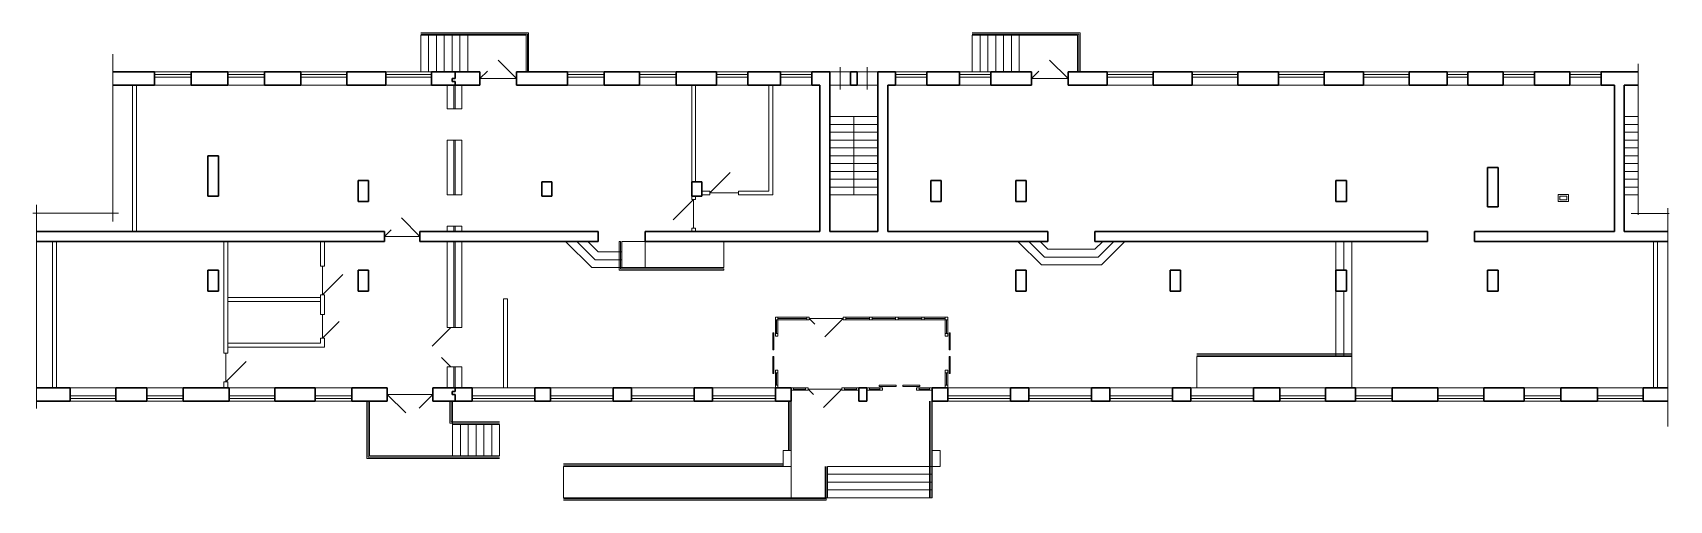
# Model space of a CAD drawing. Header units: metres. Extents: x 4.8 to 67.5, y 6.6 to 24.5.
import ezdxf

# ---------------------------------------------------------------- set-up
doc = ezdxf.new("R2010")
doc.units = ezdxf.units.M
doc.header["$MEASUREMENT"] = 0
doc.layers.add('Level 1', color=7, linetype='Continuous', lineweight=0)
doc.layers.add('Level 44', color=7, linetype='Continuous', lineweight=0)

msp = doc.modelspace()

# ---------------------------------------------------------------- linework, layer by layer
at = {"color": 7, "linetype": 'Continuous', "lineweight": 0}
for p, q in [((28.279, 16.512), (27.379, 16.512)), ((27.379, 16.512), (27.379, 15.512)), ((28.279, 16.512), (28.279, 15.512)), ((31.279, 16.512), (31.279, 15.512)), ((31.279, 15.512), (27.329, 15.512))]:
    msp.add_line(p, q, dxfattribs=at)
at = {"color": 7, "linetype": 'Continuous', "lineweight": 13}
for p, q in [((33.854, 8.502), (33.554, 8.502)), ((33.554, 8.502), (33.554, 7.902)), ((33.854, 7.902), (33.854, 8.502)), ((33.854, 8.502), (33.854, 8.502)), ((39.254, 8.502), (39.554, 8.502)), ((39.254, 7.902), (39.254, 8.502)), ((39.254, 8.502), (39.254, 8.502)), ((39.554, 8.502), (39.554, 7.902)), ((33.554, 7.902), (33.854, 7.902)), ((39.554, 7.902), (39.254, 7.902))]:
    msp.add_line(p, q, dxfattribs=at)
at = {"layer": 'Level 1', "color": 7, "linetype": 'Continuous', "lineweight": 30}
for p, q in [((20.884, 22.752), (21.004, 22.752)), ((20.884, 22.632), (20.884, 22.752)), ((20.884, 22.632), (21.004, 22.632)), ((21.004, 22.752), (21.004, 23.002)), ((20.884, 10.772), (21.004, 10.772)), ((20.884, 10.772), (20.884, 10.652)), ((20.884, 10.652), (21.004, 10.652)), ((21.004, 10.652), (21.004, 10.402))]:
    msp.add_line(p, q, dxfattribs=at)
at = {"layer": 'Level 44', "color": 7, "linetype": 'Continuous', "lineweight": 0}
for p, q in [((23.816, 24.502), (19.686, 24.502)), ((23.766, 24.452), (19.686, 24.452)), ((23.766, 23.002), (23.766, 24.452)), ((23.816, 23.002), (23.816, 24.502)), ((44.916, 24.502), (40.786, 24.502)), ((44.866, 24.452), (40.786, 24.452)), ((44.866, 23.002), (44.866, 24.452)), ((44.916, 23.002), (44.916, 24.502)), ((23.716, 24.402), (19.686, 24.402)), ((19.686, 23.002), (19.686, 24.402)), ((19.986, 23.002), (19.986, 24.402)), ((20.286, 23.002), (20.286, 24.402)), ((20.586, 23.002), (20.586, 24.402)), ((20.886, 23.002), (20.886, 24.402)), ((21.186, 23.002), (21.186, 24.402)), ((21.486, 23.002), (21.486, 24.402)), ((23.716, 23.002), (23.716, 24.402)), ((44.816, 24.402), (40.786, 24.402)), ((40.786, 23.002), (40.786, 24.402)), ((41.086, 23.002), (41.086, 24.402)), ((41.386, 23.002), (41.386, 24.402)), ((41.686, 23.002), (41.686, 24.402)), ((41.986, 23.002), (41.986, 24.402)), ((42.286, 23.002), (42.286, 24.402)), ((42.586, 23.002), (42.586, 24.402)), ((44.816, 23.002), (44.816, 24.402)), ((7.904, 23.683), (7.904, 17.272)), ((22.647, 23.454), (23.354, 22.747)), ((43.747, 23.454), (44.454, 22.747)), ((66.259, 23.312), (66.259, 17.535)), ((9.504, 22.902), (10.904, 22.902)), ((9.504, 22.802), (10.904, 22.802)), ((12.304, 22.902), (13.704, 22.902)), ((12.304, 22.802), (13.704, 22.802)), ((15.104, 22.902), (16.854, 22.902)), ((15.104, 22.802), (16.854, 22.802)), ((18.354, 22.902), (20.104, 22.902)), ((18.354, 22.802), (20.104, 22.802)), ((21.954, 22.747), (22.237, 23.03)), ((21.954, 22.747), (23.354, 22.747)), ((25.304, 22.902), (26.704, 22.902)), ((25.304, 22.802), (26.704, 22.802)), ((28.054, 22.902), (29.454, 22.902)), ((28.054, 22.802), (29.454, 22.802)), ((31.004, 22.902), (32.204, 22.902)), ((31.004, 22.802), (32.204, 22.802)), ((33.454, 22.902), (34.654, 22.902)), ((33.454, 22.802), (34.654, 22.802)), ((39.054, 22.902), (37.854, 22.902)), ((39.054, 22.802), (37.854, 22.802)), ((41.504, 22.902), (40.304, 22.902)), ((41.504, 22.802), (40.304, 22.802)), ((43.337, 23.03), (43.054, 22.747)), ((44.454, 22.747), (43.054, 22.747)), ((45.954, 22.902), (47.704, 22.902)), ((45.954, 22.802), (47.704, 22.802)), ((49.204, 22.902), (50.954, 22.902)), ((49.204, 22.802), (50.954, 22.802)), ((52.504, 22.902), (54.254, 22.902)), ((52.504, 22.802), (54.254, 22.802)), ((55.754, 22.902), (57.504, 22.902)), ((55.754, 22.802), (57.504, 22.802)), ((58.954, 22.902), (59.754, 22.902)), ((58.954, 22.802), (59.754, 22.802)), ((61.104, 22.902), (62.304, 22.902)), ((61.104, 22.802), (62.304, 22.802)), ((63.654, 22.902), (64.854, 22.902)), ((63.654, 22.802), (64.854, 22.802)), ((35.334, 21.292), (37.174, 21.292)), ((36.254, 21.292), (36.254, 18.292)), ((65.734, 21.292), (66.259, 21.292)), ((35.334, 20.992), (37.174, 20.992)), ((35.334, 20.692), (37.174, 20.692)), ((65.734, 20.992), (66.259, 20.992)), ((65.734, 20.692), (66.259, 20.692)), ((35.334, 20.392), (37.174, 20.392)), ((35.334, 20.092), (37.174, 20.092)), ((65.734, 20.392), (66.259, 20.392)), ((65.734, 20.092), (66.259, 20.092)), ((35.334, 19.792), (37.174, 19.792)), ((35.334, 19.492), (37.174, 19.492)), ((65.734, 19.792), (66.259, 19.792)), ((65.734, 19.492), (66.259, 19.492)), ((30.744, 18.367), (31.522, 19.145)), ((35.334, 19.192), (37.174, 19.192)), ((35.334, 18.892), (37.174, 18.892)), ((65.734, 19.192), (66.259, 19.192)), ((65.734, 18.892), (66.259, 18.892)), ((30.744, 18.367), (31.844, 18.367)), ((35.334, 18.592), (37.174, 18.592)), ((35.334, 18.292), (37.174, 18.292)), ((65.734, 18.592), (66.259, 18.592)), ((65.734, 18.292), (66.259, 18.292)), ((8.12, 17.596), (4.842, 17.596)), ((4.987, 10.117), (4.987, 17.917)), ((30.129, 18.117), (29.351, 17.339)), ((30.129, 18.117), (30.129, 17.017)), ((65.991, 17.576), (67.455, 17.576)), ((67.398, 17.782), (67.398, 9.422)), ((18.304, 16.702), (18.551, 16.95)), ((18.947, 17.409), (19.654, 16.702)), ((18.304, 16.702), (19.654, 16.702)), ((26.23, 15.512), (25.23, 16.512)), ((26.355, 15.812), (25.655, 16.512)), ((26.479, 16.112), (26.079, 16.512)), ((27.279, 16.512), (27.279, 15.412)), ((27.279, 16.512), (27.329, 16.512)), ((27.329, 16.512), (27.329, 15.462)), ((43.434, 15.612), (42.534, 16.512)), ((43.558, 15.912), (42.958, 16.512)), ((43.683, 16.212), (43.383, 16.512)), ((45.483, 16.212), (45.783, 16.512)), ((45.607, 15.912), (46.207, 16.512)), ((45.731, 15.612), (46.631, 16.512)), ((54.704, 15.412), (54.704, 16.512)), ((55.004, 15.412), (55.004, 16.512)), ((55.304, 10.912), (55.304, 16.512)), ((26.355, 15.812), (27.379, 15.812)), ((26.479, 16.112), (27.379, 16.112)), ((43.558, 15.912), (45.607, 15.912)), ((43.683, 16.212), (45.483, 16.212)), ((15.929, 15.562), (15.929, 14.462)), ((15.929, 14.462), (16.707, 15.24)), ((26.23, 15.512), (27.379, 15.512)), ((31.279, 15.412), (27.279, 15.412)), ((31.279, 15.462), (27.329, 15.462)), ((31.279, 15.412), (31.279, 15.462)), ((43.434, 15.612), (45.731, 15.612)), ((54.704, 14.612), (54.704, 12.112)), ((55.004, 12.112), (55.004, 14.612)), ((15.929, 13.712), (15.929, 12.812)), ((15.929, 12.812), (16.565, 13.449)), ((20.837, 13.212), (20.13, 12.505)), ((33.254, 13.612), (34.454, 13.612)), ((33.254, 13.512), (33.254, 12.937)), ((33.304, 12.987), (33.304, 13.512)), ((33.354, 13.562), (34.454, 13.562)), ((33.354, 13.512), (34.454, 13.512)), ((33.354, 13.512), (33.354, 12.987)), ((34.554, 13.562), (35.854, 13.562)), ((34.554, 13.562), (34.766, 13.35)), ((35.854, 13.562), (35.147, 12.855)), ((35.954, 13.612), (39.854, 13.612)), ((36.854, 13.562), (35.954, 13.562)), ((35.954, 13.512), (39.754, 13.512)), ((36.954, 13.562), (37.854, 13.562)), ((37.954, 13.562), (38.854, 13.562)), ((38.954, 13.562), (39.754, 13.562)), ((39.754, 13.512), (39.754, 12.987)), ((39.804, 13.512), (39.804, 12.987)), ((39.854, 12.987), (39.854, 13.512)), ((33.159, 12.366), (33.159, 13.016)), ((33.159, 13.016), (33.202, 13.016)), ((33.202, 13.016), (33.202, 12.366)), ((33.202, 13.016), (33.202, 13.016)), ((39.906, 13.016), (39.906, 12.366)), ((39.949, 13.016), (39.906, 13.016)), ((39.906, 13.016), (39.906, 13.016)), ((39.949, 12.366), (39.949, 13.016)), ((12.229, 12.237), (12.229, 11.137)), ((12.229, 11.137), (13.007, 11.915)), ((20.837, 11.712), (20.483, 12.066)), ((33.202, 12.366), (33.159, 12.366)), ((33.202, 12.109), (33.159, 12.109)), ((33.159, 12.109), (33.159, 11.459)), ((33.202, 11.459), (33.202, 12.109)), ((39.906, 12.366), (39.949, 12.366)), ((39.906, 11.459), (39.906, 12.109)), ((39.906, 12.109), (39.949, 12.109)), ((39.949, 12.109), (39.949, 11.459)), ((49.382, 12.212), (55.304, 12.212)), ((49.382, 12.162), (55.304, 12.162)), ((49.382, 12.112), (55.304, 12.112)), ((49.382, 12.112), (49.382, 10.912)), ((33.159, 11.459), (33.202, 11.459)), ((33.202, 11.459), (33.202, 11.459)), ((33.254, 11.487), (33.254, 11.012)), ((33.304, 11.012), (33.304, 11.487)), ((33.354, 11.487), (33.354, 11.012)), ((39.754, 11.487), (39.754, 11.012)), ((39.804, 11.487), (39.804, 11.012)), ((39.854, 11.487), (39.854, 11.012)), ((39.949, 11.459), (39.906, 11.459)), ((39.906, 11.459), (39.906, 11.459)), ((18.404, 10.657), (20.154, 10.657)), ((18.404, 10.657), (19.111, 9.95)), ((20.154, 10.657), (19.624, 10.127)), ((33.954, 10.912), (34.404, 10.912)), ((33.954, 10.862), (34.404, 10.862)), ((33.954, 10.812), (34.404, 10.812)), ((34.504, 10.862), (35.804, 10.862)), ((34.504, 10.862), (34.716, 10.65)), ((35.804, 10.862), (35.097, 10.155)), ((35.904, 10.912), (36.354, 10.912)), ((35.904, 10.862), (36.354, 10.862)), ((35.904, 10.812), (36.354, 10.812)), ((36.854, 10.912), (37.254, 10.912)), ((36.854, 10.862), (37.254, 10.862)), ((36.854, 10.812), (37.254, 10.812)), ((37.876, 11.007), (37.226, 11.007)), ((37.226, 11.007), (37.226, 10.964)), ((37.226, 10.964), (37.876, 10.964)), ((37.226, 10.964), (37.226, 10.964)), ((37.876, 10.964), (37.876, 11.007)), ((38.132, 10.964), (38.132, 11.007)), ((38.132, 11.007), (38.782, 11.007)), ((38.782, 10.964), (38.132, 10.964)), ((38.754, 10.912), (39.154, 10.912)), ((38.754, 10.862), (39.154, 10.862)), ((38.754, 10.812), (39.154, 10.812)), ((38.782, 11.007), (38.782, 10.964)), ((38.782, 10.964), (38.782, 10.964)), ((8.024, 10.602), (6.274, 10.602)), ((8.024, 10.502), (6.274, 10.502)), ((10.604, 10.602), (9.204, 10.602)), ((10.604, 10.502), (9.204, 10.502)), ((14.104, 10.602), (12.354, 10.602)), ((14.104, 10.502), (12.354, 10.502)), ((17.054, 10.602), (15.654, 10.602)), ((17.054, 10.502), (15.654, 10.502)), ((17.629, 10.402), (17.629, 8.202)), ((17.679, 10.402), (17.679, 8.252)), ((17.729, 10.402), (17.729, 8.302)), ((20.804, 10.402), (20.804, 9.552)), ((20.854, 10.402), (20.854, 9.602)), ((20.904, 10.402), (20.904, 8.302)), ((24.054, 10.602), (21.654, 10.602)), ((24.054, 10.502), (21.654, 10.502)), ((27.054, 10.602), (24.654, 10.602)), ((27.054, 10.502), (24.654, 10.502)), ((30.154, 10.602), (27.754, 10.602)), ((30.154, 10.502), (27.754, 10.502)), ((33.254, 10.602), (30.854, 10.602)), ((33.254, 10.502), (30.854, 10.502)), ((33.754, 10.402), (33.754, 8.502)), ((33.804, 10.402), (33.804, 8.502)), ((33.854, 10.402), (33.854, 6.702)), ((39.154, 10.402), (39.154, 6.702)), ((39.204, 10.402), (39.204, 6.702)), ((39.254, 10.402), (39.254, 6.702)), ((42.254, 10.602), (39.854, 10.602)), ((42.254, 10.502), (39.854, 10.502)), ((45.354, 10.602), (42.954, 10.602)), ((45.354, 10.502), (42.954, 10.502)), ((48.454, 10.602), (46.054, 10.602)), ((48.454, 10.502), (46.054, 10.502)), ((51.554, 10.602), (49.154, 10.602)), ((51.554, 10.502), (49.154, 10.502)), ((54.304, 10.602), (52.554, 10.602)), ((54.304, 10.502), (52.554, 10.502)), ((56.854, 10.602), (55.454, 10.602)), ((56.854, 10.502), (55.454, 10.502)), ((60.354, 10.602), (58.604, 10.602)), ((60.354, 10.502), (58.604, 10.502)), ((63.304, 10.602), (61.904, 10.602)), ((63.304, 10.502), (61.904, 10.502)), ((66.454, 10.602), (64.704, 10.602)), ((66.454, 10.502), (64.704, 10.502)), ((20.804, 9.552), (22.704, 9.552)), ((20.854, 9.602), (22.704, 9.602)), ((20.904, 9.502), (22.704, 9.502)), ((21.204, 9.502), (21.204, 8.302)), ((21.504, 9.502), (21.504, 8.302)), ((21.804, 9.502), (21.804, 8.302)), ((22.104, 9.502), (22.104, 8.302)), ((22.404, 9.502), (22.404, 8.302)), ((22.704, 9.502), (22.704, 8.302)), ((17.629, 8.202), (22.704, 8.202)), ((17.679, 8.252), (22.704, 8.252)), ((17.729, 8.302), (22.704, 8.302)), ((33.554, 8.002), (25.154, 8.002)), ((33.554, 7.952), (25.154, 7.952)), ((33.854, 7.902), (25.154, 7.902)), ((25.154, 7.902), (25.154, 6.702)), ((35.154, 7.902), (35.154, 6.652)), ((35.204, 7.902), (35.204, 6.602)), ((39.254, 7.902), (35.254, 7.902)), ((35.254, 7.902), (35.254, 6.702)), ((39.254, 7.602), (35.254, 7.602)), ((39.254, 7.302), (35.254, 7.302)), ((39.254, 7.002), (35.254, 7.002)), ((39.254, 6.702), (25.154, 6.702)), ((35.154, 6.652), (25.154, 6.652)), ((35.204, 6.602), (25.154, 6.602))]:
    msp.add_line(p, q, dxfattribs=at)
at = {"layer": 'Level 44', "color": 7, "linetype": 'Continuous', "lineweight": 13}
for p, q in [((35.732, 22.328), (35.732, 23.181)), ((36.762, 22.328), (36.762, 23.181)), ((9.504, 23.002), (10.904, 23.002)), ((12.304, 23.002), (13.704, 23.002)), ((15.104, 23.002), (16.854, 23.002)), ((18.354, 23.002), (20.104, 23.002)), ((25.304, 23.002), (26.704, 23.002)), ((28.054, 23.002), (29.454, 23.002)), ((31.004, 23.002), (32.204, 23.002)), ((33.454, 23.002), (34.654, 23.002)), ((36.129, 23.002), (35.334, 23.002)), ((36.379, 23.002), (37.174, 23.002)), ((39.054, 23.002), (37.854, 23.002)), ((41.504, 23.002), (40.304, 23.002)), ((45.954, 23.002), (47.704, 23.002)), ((49.204, 23.002), (50.954, 23.002)), ((52.504, 23.002), (54.254, 23.002)), ((55.754, 23.002), (57.504, 23.002)), ((58.954, 23.002), (59.754, 23.002)), ((61.104, 23.002), (62.304, 23.002)), ((63.654, 23.002), (64.854, 23.002)), ((8.664, 22.492), (8.664, 16.892)), ((8.814, 22.492), (8.814, 16.892)), ((10.904, 22.492), (9.504, 22.492)), ((13.704, 22.492), (12.304, 22.492)), ((16.854, 22.492), (15.104, 22.492)), ((20.104, 22.492), (18.354, 22.492)), ((20.704, 22.492), (20.704, 21.592)), ((20.954, 22.492), (20.954, 21.592)), ((21.004, 22.492), (21.004, 21.592)), ((21.254, 22.492), (21.254, 21.592)), ((26.704, 22.492), (25.304, 22.492)), ((29.454, 22.492), (28.054, 22.492)), ((30.054, 22.492), (30.054, 18.792)), ((30.204, 22.492), (30.204, 18.792)), ((32.204, 22.492), (31.004, 22.492)), ((33.004, 22.492), (33.004, 18.442)), ((33.154, 22.492), (33.154, 18.292)), ((34.654, 22.492), (33.454, 22.492)), ((36.129, 22.492), (35.334, 22.492)), ((36.379, 22.492), (37.174, 22.492)), ((37.854, 22.492), (39.054, 22.492)), ((40.304, 22.492), (41.504, 22.492)), ((47.704, 22.492), (45.954, 22.492)), ((50.954, 22.492), (49.204, 22.492)), ((54.254, 22.492), (52.504, 22.492)), ((57.504, 22.492), (55.754, 22.492)), ((59.754, 22.492), (58.954, 22.492)), ((62.304, 22.492), (61.104, 22.492)), ((64.854, 22.492), (63.654, 22.492)), ((20.704, 21.592), (21.254, 21.592)), ((20.704, 20.392), (21.254, 20.392)), ((20.704, 20.392), (20.704, 18.292)), ((20.954, 20.392), (20.954, 18.292)), ((21.004, 20.392), (21.004, 18.292)), ((21.254, 20.392), (21.254, 18.292)), ((20.704, 18.292), (21.254, 18.292)), ((30.054, 18.242), (30.054, 18.117)), ((30.204, 18.242), (30.204, 18.117)), ((30.444, 18.442), (30.744, 18.442)), ((30.444, 18.292), (30.744, 18.292)), ((30.744, 18.442), (30.744, 18.292)), ((31.844, 18.442), (31.844, 18.292)), ((31.844, 18.442), (33.004, 18.442)), ((31.844, 18.292), (33.154, 18.292)), ((63.204, 18.307), (63.204, 18.042)), ((63.604, 18.307), (63.204, 18.307)), ((63.269, 18.242), (63.269, 18.107)), ((63.539, 18.242), (63.269, 18.242)), ((63.539, 18.242), (63.539, 18.107)), ((63.604, 18.307), (63.604, 18.042)), ((30.204, 18.117), (30.054, 18.117)), ((63.204, 18.042), (63.604, 18.042)), ((63.269, 18.107), (63.539, 18.107)), ((20.704, 17.092), (21.254, 17.092)), ((20.704, 17.092), (20.704, 16.892)), ((20.954, 17.092), (20.954, 16.892)), ((21.004, 17.092), (21.004, 16.892)), ((21.254, 17.092), (21.254, 16.892)), ((30.204, 17.017), (30.054, 17.017)), ((30.054, 17.017), (30.054, 16.892)), ((30.204, 17.017), (30.204, 16.892)), ((5.604, 16.512), (5.604, 10.912)), ((5.754, 16.512), (5.754, 10.912)), ((12.154, 16.512), (12.154, 12.237)), ((12.304, 16.512), (12.304, 12.237)), ((15.854, 15.562), (15.854, 16.512)), ((16.004, 15.562), (16.004, 16.512)), ((20.704, 16.512), (20.704, 13.212)), ((20.954, 16.512), (20.954, 13.212)), ((21.004, 16.512), (21.004, 13.212)), ((21.254, 16.512), (21.254, 13.212)), ((66.854, 16.512), (66.854, 10.912)), ((67.004, 16.512), (67.004, 10.912)), ((16.004, 15.562), (15.854, 15.562)), ((15.854, 14.462), (15.854, 13.712)), ((16.004, 14.462), (15.854, 14.462)), ((16.004, 14.462), (16.004, 13.712)), ((15.854, 14.362), (12.304, 14.362)), ((15.854, 14.212), (12.304, 14.212)), ((22.854, 14.312), (22.854, 10.912)), ((22.854, 14.312), (23.004, 14.312)), ((23.004, 14.312), (23.004, 10.912)), ((16.004, 13.712), (15.854, 13.712)), ((20.704, 13.212), (21.254, 13.212)), ((33.254, 13.612), (33.254, 13.512)), ((33.354, 13.612), (33.254, 13.612)), ((33.254, 13.612), (33.254, 13.612)), ((33.254, 13.512), (33.354, 13.512)), ((33.354, 13.512), (33.354, 13.612)), ((34.454, 13.612), (34.554, 13.612)), ((34.454, 13.512), (34.454, 13.612)), ((34.454, 13.612), (34.454, 13.612)), ((34.554, 13.512), (34.454, 13.512)), ((34.554, 13.612), (34.554, 13.512)), ((35.854, 13.612), (35.954, 13.612)), ((35.854, 13.512), (35.854, 13.612)), ((35.854, 13.612), (35.854, 13.612)), ((35.954, 13.512), (35.854, 13.512)), ((35.954, 13.612), (35.954, 13.512)), ((36.854, 13.612), (36.954, 13.612)), ((36.854, 13.512), (36.854, 13.612)), ((36.854, 13.612), (36.854, 13.612)), ((36.954, 13.512), (36.854, 13.512)), ((36.954, 13.612), (36.954, 13.512)), ((37.854, 13.612), (37.954, 13.612)), ((37.854, 13.512), (37.854, 13.612)), ((37.854, 13.612), (37.854, 13.612)), ((37.954, 13.512), (37.854, 13.512)), ((37.954, 13.612), (37.954, 13.512)), ((38.854, 13.612), (38.954, 13.612)), ((38.854, 13.512), (38.854, 13.612)), ((38.854, 13.612), (38.854, 13.612)), ((38.954, 13.512), (38.854, 13.512)), ((38.954, 13.612), (38.954, 13.512)), ((39.754, 13.512), (39.754, 13.612)), ((39.754, 13.612), (39.854, 13.612)), ((39.854, 13.512), (39.754, 13.512)), ((39.854, 13.612), (39.854, 13.512)), ((39.854, 13.612), (39.854, 13.612)), ((15.854, 12.612), (12.304, 12.612)), ((16.004, 12.812), (15.854, 12.812)), ((15.854, 12.812), (15.854, 12.612)), ((16.004, 12.812), (16.004, 12.462)), ((33.254, 12.987), (33.254, 12.887)), ((33.354, 12.987), (33.254, 12.987)), ((33.254, 12.987), (33.254, 12.987)), ((33.254, 12.887), (33.354, 12.887)), ((33.354, 12.887), (33.354, 12.987)), ((39.754, 12.887), (39.754, 12.987)), ((39.754, 12.987), (39.854, 12.987)), ((39.854, 12.887), (39.754, 12.887)), ((39.854, 12.987), (39.854, 12.887)), ((39.854, 12.987), (39.854, 12.987)), ((12.304, 12.237), (12.154, 12.237)), ((16.004, 12.462), (12.304, 12.462)), ((20.704, 11.712), (21.254, 11.712)), ((20.704, 11.712), (20.704, 10.912)), ((20.954, 11.712), (20.954, 10.912)), ((21.004, 11.712), (21.004, 10.912)), ((21.254, 11.712), (21.254, 10.912)), ((33.254, 11.587), (33.254, 11.487)), ((33.354, 11.587), (33.254, 11.587)), ((33.254, 11.587), (33.254, 11.587)), ((33.254, 11.487), (33.354, 11.487)), ((33.354, 11.487), (33.354, 11.587)), ((39.754, 11.487), (39.754, 11.587)), ((39.754, 11.587), (39.854, 11.587)), ((39.854, 11.487), (39.754, 11.487)), ((39.854, 11.587), (39.854, 11.487)), ((39.854, 11.587), (39.854, 11.587)), ((6.274, 10.912), (8.024, 10.912)), ((9.204, 10.912), (10.604, 10.912)), ((12.304, 11.137), (12.154, 11.137)), ((12.154, 11.137), (12.154, 10.912)), ((12.304, 11.137), (12.304, 10.912)), ((12.354, 10.912), (14.104, 10.912)), ((15.654, 10.912), (17.054, 10.912)), ((21.654, 10.912), (24.054, 10.912)), ((24.654, 10.912), (27.054, 10.912)), ((27.754, 10.912), (30.154, 10.912)), ((30.854, 10.912), (33.254, 10.912)), ((33.254, 11.012), (33.254, 10.912)), ((33.354, 11.012), (33.254, 11.012)), ((33.254, 11.012), (33.254, 11.012)), ((33.254, 10.912), (33.354, 10.912)), ((33.354, 10.912), (33.354, 11.012)), ((33.854, 10.912), (33.954, 10.912)), ((33.854, 10.812), (33.854, 10.912)), ((33.854, 10.912), (33.854, 10.912)), ((33.954, 10.812), (33.854, 10.812)), ((33.954, 10.912), (33.954, 10.812)), ((34.404, 10.912), (34.504, 10.912)), ((34.404, 10.812), (34.404, 10.912)), ((34.404, 10.912), (34.404, 10.912)), ((34.504, 10.812), (34.404, 10.812)), ((34.504, 10.912), (34.504, 10.812)), ((35.804, 10.912), (35.904, 10.912)), ((35.804, 10.812), (35.804, 10.912)), ((35.804, 10.912), (35.804, 10.912)), ((35.904, 10.812), (35.804, 10.812)), ((35.904, 10.912), (35.904, 10.812)), ((36.354, 10.912), (36.454, 10.912)), ((36.354, 10.812), (36.354, 10.912)), ((36.354, 10.912), (36.354, 10.912)), ((36.454, 10.812), (36.354, 10.812)), ((36.454, 10.912), (36.454, 10.812)), ((36.754, 10.912), (36.854, 10.912)), ((36.754, 10.812), (36.754, 10.912)), ((36.754, 10.912), (36.754, 10.912)), ((36.854, 10.812), (36.754, 10.812)), ((36.854, 10.912), (36.854, 10.812)), ((37.254, 10.912), (37.354, 10.912)), ((37.254, 10.812), (37.254, 10.912)), ((37.254, 10.912), (37.254, 10.912)), ((37.354, 10.812), (37.254, 10.812)), ((37.354, 10.912), (37.354, 10.812)), ((38.654, 10.912), (38.754, 10.912)), ((38.654, 10.812), (38.654, 10.912)), ((38.654, 10.912), (38.654, 10.912)), ((38.754, 10.812), (38.654, 10.812)), ((38.754, 10.912), (38.754, 10.812)), ((39.154, 10.912), (39.254, 10.912)), ((39.154, 10.812), (39.154, 10.912)), ((39.154, 10.912), (39.154, 10.912)), ((39.254, 10.812), (39.154, 10.812)), ((39.254, 10.912), (39.254, 10.812)), ((39.754, 10.912), (39.754, 11.012)), ((39.754, 11.012), (39.854, 11.012)), ((39.854, 10.912), (39.754, 10.912)), ((39.854, 11.012), (39.854, 10.912)), ((39.854, 11.012), (39.854, 11.012)), ((39.854, 10.912), (42.254, 10.912)), ((42.954, 10.912), (45.354, 10.912)), ((46.054, 10.912), (48.454, 10.912)), ((49.154, 10.912), (51.554, 10.912)), ((52.554, 10.912), (54.304, 10.912)), ((55.454, 10.912), (56.854, 10.912)), ((58.604, 10.912), (60.354, 10.912)), ((61.904, 10.912), (63.304, 10.912)), ((64.704, 10.912), (66.454, 10.912)), ((8.024, 10.402), (6.274, 10.402)), ((10.604, 10.402), (9.204, 10.402)), ((14.104, 10.402), (12.354, 10.402)), ((17.054, 10.402), (15.654, 10.402)), ((24.054, 10.402), (21.654, 10.402)), ((27.054, 10.402), (24.654, 10.402)), ((30.154, 10.402), (27.754, 10.402)), ((33.254, 10.402), (30.854, 10.402)), ((42.254, 10.402), (39.854, 10.402)), ((45.354, 10.402), (42.954, 10.402)), ((48.454, 10.402), (46.054, 10.402)), ((51.554, 10.402), (49.154, 10.402)), ((54.304, 10.402), (52.554, 10.402)), ((56.854, 10.402), (55.454, 10.402)), ((60.354, 10.402), (58.604, 10.402)), ((63.304, 10.402), (61.904, 10.402)), ((66.454, 10.402), (64.704, 10.402))]:
    msp.add_line(p, q, dxfattribs=at)
at = {"layer": 'Level 44', "color": 7, "linetype": 'Continuous', "lineweight": 30}
for p, q in [((7.904, 23.002), (9.504, 23.002)), ((9.504, 22.492), (9.504, 23.002)), ((10.904, 22.492), (10.904, 23.002)), ((10.904, 23.002), (12.304, 23.002)), ((12.304, 22.492), (12.304, 23.002)), ((13.704, 22.492), (13.704, 23.002)), ((13.704, 23.002), (15.104, 23.002)), ((15.104, 22.492), (15.104, 23.002)), ((16.854, 23.002), (18.354, 23.002)), ((16.854, 22.492), (16.854, 23.002)), ((18.354, 22.492), (18.354, 23.002)), ((20.104, 22.492), (20.104, 23.002)), ((20.104, 23.002), (21.004, 23.002)), ((21.004, 23.002), (21.954, 23.002)), ((21.004, 22.492), (21.004, 22.632)), ((21.954, 22.492), (21.954, 23.002)), ((23.354, 23.002), (25.304, 23.002)), ((23.354, 22.492), (23.354, 23.002)), ((25.304, 22.492), (25.304, 23.002)), ((26.704, 23.002), (28.054, 23.002)), ((26.704, 22.492), (26.704, 23.002)), ((28.054, 22.492), (28.054, 23.002)), ((29.454, 23.002), (31.004, 23.002)), ((29.454, 22.492), (29.454, 23.002)), ((31.004, 22.492), (31.004, 23.002)), ((32.204, 23.002), (33.454, 23.002)), ((32.204, 22.492), (32.204, 23.002)), ((33.454, 22.492), (33.454, 23.002)), ((34.654, 23.002), (35.334, 23.002)), ((34.654, 22.492), (34.654, 23.002)), ((35.334, 23.002), (35.334, 16.892)), ((36.129, 22.492), (36.129, 23.002)), ((36.129, 23.002), (36.379, 23.002)), ((36.379, 22.492), (36.379, 23.002)), ((37.174, 23.002), (37.174, 16.892)), ((37.174, 23.002), (37.854, 23.002)), ((37.854, 22.492), (37.854, 23.002)), ((40.304, 23.002), (39.054, 23.002)), ((39.054, 22.492), (39.054, 23.002)), ((40.304, 22.492), (40.304, 23.002)), ((43.054, 23.002), (41.504, 23.002)), ((41.504, 22.492), (41.504, 23.002)), ((43.054, 22.492), (43.054, 23.002)), ((44.454, 22.492), (44.454, 23.002)), ((44.454, 23.002), (45.954, 23.002)), ((45.954, 22.492), (45.954, 23.002)), ((47.704, 23.002), (49.204, 23.002)), ((47.704, 22.492), (47.704, 23.002)), ((49.204, 22.492), (49.204, 23.002)), ((50.954, 23.002), (52.504, 23.002)), ((50.954, 22.492), (50.954, 23.002)), ((52.504, 22.492), (52.504, 23.002)), ((54.254, 22.492), (54.254, 23.002)), ((54.254, 23.002), (55.754, 23.002)), ((55.754, 22.492), (55.754, 23.002)), ((57.504, 22.492), (57.504, 23.002)), ((57.504, 23.002), (58.954, 23.002)), ((58.954, 23.002), (58.954, 22.492)), ((59.754, 23.002), (59.754, 22.492)), ((59.754, 23.002), (61.104, 23.002)), ((61.104, 23.002), (61.104, 22.492)), ((62.304, 23.002), (62.304, 22.492)), ((62.304, 23.002), (63.654, 23.002)), ((63.654, 23.002), (63.654, 22.492)), ((64.854, 23.002), (64.854, 22.492)), ((64.854, 23.002), (66.259, 23.002)), ((7.904, 22.492), (9.504, 22.492)), ((10.904, 22.492), (12.304, 22.492)), ((13.704, 22.492), (15.104, 22.492)), ((16.854, 22.492), (18.354, 22.492)), ((20.104, 22.492), (21.004, 22.492)), ((21.004, 22.492), (21.954, 22.492)), ((23.354, 22.492), (25.304, 22.492)), ((26.704, 22.492), (28.054, 22.492)), ((29.454, 22.492), (31.004, 22.492)), ((32.204, 22.492), (33.454, 22.492)), ((34.654, 22.492), (34.954, 22.492)), ((34.954, 22.492), (34.954, 16.892)), ((36.129, 22.492), (36.379, 22.492)), ((37.554, 22.492), (37.554, 16.892)), ((37.554, 22.492), (37.854, 22.492)), ((40.304, 22.492), (39.054, 22.492)), ((43.054, 22.492), (41.504, 22.492)), ((44.454, 22.492), (45.954, 22.492)), ((47.704, 22.492), (49.204, 22.492)), ((50.954, 22.492), (52.504, 22.492)), ((54.254, 22.492), (55.754, 22.492)), ((57.504, 22.492), (58.954, 22.492)), ((59.754, 22.492), (61.104, 22.492)), ((62.304, 22.492), (63.654, 22.492)), ((64.854, 22.492), (65.354, 22.492)), ((65.354, 22.492), (65.354, 16.892)), ((65.734, 22.492), (65.734, 16.892)), ((65.734, 22.492), (66.259, 22.492)), ((11.544, 19.792), (11.944, 19.792)), ((11.544, 19.792), (11.544, 18.242)), ((11.944, 19.792), (11.944, 18.242)), ((17.294, 18.842), (17.694, 18.842)), ((17.294, 18.842), (17.294, 18.042)), ((17.694, 18.842), (17.694, 18.042)), ((24.704, 18.792), (24.314, 18.792)), ((24.314, 18.792), (24.314, 18.242)), ((24.704, 18.792), (24.704, 18.242)), ((30.054, 18.792), (30.444, 18.792)), ((30.054, 18.792), (30.054, 18.242)), ((30.444, 18.792), (30.444, 18.242)), ((39.204, 18.842), (39.604, 18.842)), ((39.204, 18.842), (39.204, 18.042)), ((39.604, 18.842), (39.604, 18.042)), ((42.454, 18.842), (42.854, 18.842)), ((42.454, 18.842), (42.454, 18.042)), ((42.854, 18.842), (42.854, 18.042)), ((54.704, 18.842), (55.104, 18.842)), ((54.704, 18.842), (54.704, 18.042)), ((55.104, 18.842), (55.104, 18.042)), ((60.504, 19.342), (60.504, 17.842)), ((60.504, 19.342), (60.904, 19.342)), ((60.904, 19.342), (60.904, 17.842)), ((11.544, 18.242), (11.944, 18.242)), ((24.314, 18.242), (24.704, 18.242)), ((30.444, 18.242), (30.054, 18.242)), ((17.294, 18.042), (17.694, 18.042)), ((39.204, 18.042), (39.604, 18.042)), ((42.454, 18.042), (42.854, 18.042)), ((54.704, 18.042), (55.104, 18.042)), ((60.504, 17.842), (60.904, 17.842)), ((4.987, 16.892), (9.454, 16.892)), ((4.987, 16.512), (9.454, 16.512)), ((9.454, 16.892), (18.304, 16.892)), ((9.454, 16.512), (18.304, 16.512)), ((18.304, 16.892), (18.304, 16.512)), ((19.654, 16.892), (19.654, 16.512)), ((19.654, 16.892), (26.479, 16.892)), ((19.654, 16.512), (26.479, 16.512)), ((26.479, 16.892), (26.479, 16.512)), ((28.279, 16.892), (34.954, 16.892)), ((28.279, 16.892), (28.279, 16.512)), ((28.279, 16.512), (35.334, 16.512)), ((37.174, 16.892), (35.334, 16.892)), ((35.334, 16.512), (43.683, 16.512)), ((37.554, 16.892), (43.683, 16.892)), ((43.683, 16.892), (43.683, 16.512)), ((45.483, 16.892), (45.483, 16.512)), ((45.483, 16.892), (54.608, 16.892)), ((45.483, 16.512), (54.608, 16.512)), ((54.608, 16.892), (58.208, 16.892)), ((54.608, 16.512), (58.208, 16.512)), ((58.208, 16.512), (58.208, 16.892)), ((60.008, 16.892), (62.708, 16.892)), ((60.008, 16.512), (60.008, 16.892)), ((60.008, 16.512), (62.708, 16.512)), ((62.708, 16.892), (65.354, 16.892)), ((62.708, 16.512), (67.398, 16.512)), ((65.734, 16.892), (67.398, 16.892)), ((11.544, 15.412), (11.944, 15.412)), ((11.544, 15.412), (11.544, 14.612)), ((11.944, 15.412), (11.944, 14.612)), ((17.294, 15.412), (17.694, 15.412)), ((17.294, 15.412), (17.294, 14.612)), ((17.694, 15.412), (17.694, 14.612)), ((42.454, 15.412), (42.854, 15.412)), ((42.454, 15.412), (42.454, 14.612)), ((42.854, 15.412), (42.854, 14.612)), ((48.354, 15.412), (48.354, 14.612)), ((48.354, 15.412), (48.754, 15.412)), ((48.754, 15.412), (48.754, 14.612)), ((54.704, 15.412), (55.104, 15.412)), ((54.704, 15.412), (54.704, 14.612)), ((55.104, 15.412), (55.104, 14.612)), ((60.504, 15.412), (60.504, 14.612)), ((60.504, 15.412), (60.904, 15.412)), ((60.904, 15.412), (60.904, 14.612)), ((11.544, 14.612), (11.944, 14.612)), ((17.294, 14.612), (17.694, 14.612)), ((42.454, 14.612), (42.854, 14.612)), ((48.354, 14.612), (48.754, 14.612)), ((54.704, 14.612), (55.104, 14.612)), ((60.504, 14.612), (60.904, 14.612)), ((4.987, 10.912), (6.274, 10.912)), ((6.274, 10.912), (6.274, 10.402)), ((8.024, 10.912), (8.024, 10.402)), ((8.024, 10.912), (9.204, 10.912)), ((9.204, 10.912), (9.204, 10.402)), ((10.604, 10.912), (10.604, 10.402)), ((10.604, 10.912), (12.354, 10.912)), ((12.354, 10.912), (12.354, 10.402)), ((14.104, 10.912), (14.104, 10.402)), ((14.104, 10.912), (15.654, 10.912)), ((15.654, 10.912), (15.654, 10.402)), ((17.054, 10.912), (17.054, 10.402)), ((17.054, 10.912), (18.404, 10.912)), ((18.404, 10.912), (18.404, 10.402)), ((20.154, 10.912), (20.154, 10.402)), ((20.154, 10.912), (21.654, 10.912)), ((21.004, 10.912), (21.004, 10.772)), ((21.654, 10.912), (21.654, 10.402)), ((24.054, 10.912), (24.054, 10.402)), ((24.054, 10.912), (24.654, 10.912)), ((24.654, 10.912), (24.654, 10.402)), ((27.054, 10.912), (27.054, 10.402)), ((27.054, 10.912), (27.754, 10.912)), ((27.754, 10.912), (27.754, 10.402)), ((30.154, 10.912), (30.154, 10.402)), ((30.154, 10.912), (30.854, 10.912)), ((30.854, 10.912), (30.854, 10.402)), ((33.254, 10.912), (33.254, 10.402)), ((33.254, 10.912), (33.854, 10.912)), ((33.854, 10.912), (33.854, 10.402)), ((36.454, 10.912), (36.454, 10.402)), ((36.454, 10.912), (36.754, 10.912)), ((36.754, 10.912), (36.754, 10.402)), ((39.254, 10.912), (39.254, 10.402)), ((39.254, 10.912), (39.854, 10.912)), ((39.854, 10.912), (39.854, 10.402)), ((42.254, 10.912), (42.254, 10.402)), ((42.254, 10.912), (42.954, 10.912)), ((42.954, 10.912), (42.954, 10.402)), ((45.354, 10.912), (45.354, 10.402)), ((45.354, 10.912), (46.054, 10.912)), ((46.054, 10.912), (46.054, 10.402)), ((48.454, 10.912), (48.454, 10.402)), ((48.454, 10.912), (49.154, 10.912)), ((49.154, 10.912), (49.154, 10.402)), ((51.554, 10.912), (51.554, 10.402)), ((51.554, 10.912), (52.554, 10.912)), ((52.554, 10.912), (52.554, 10.402)), ((54.304, 10.912), (54.304, 10.402)), ((54.304, 10.912), (55.454, 10.912)), ((55.454, 10.912), (55.454, 10.402)), ((56.854, 10.912), (56.854, 10.402)), ((56.854, 10.912), (58.604, 10.912)), ((58.604, 10.912), (58.604, 10.402)), ((60.354, 10.912), (60.354, 10.402)), ((60.354, 10.912), (61.904, 10.912)), ((61.904, 10.912), (61.904, 10.402)), ((63.304, 10.912), (63.304, 10.402)), ((63.304, 10.912), (64.704, 10.912)), ((64.704, 10.912), (64.704, 10.402)), ((66.454, 10.912), (66.454, 10.402)), ((66.454, 10.912), (67.398, 10.912)), ((4.987, 10.402), (6.274, 10.402)), ((8.024, 10.402), (9.204, 10.402)), ((10.604, 10.402), (12.354, 10.402)), ((14.104, 10.402), (15.654, 10.402)), ((17.054, 10.402), (18.404, 10.402)), ((20.154, 10.402), (21.654, 10.402)), ((24.054, 10.402), (24.654, 10.402)), ((27.054, 10.402), (27.754, 10.402)), ((30.154, 10.402), (30.854, 10.402)), ((33.254, 10.402), (33.854, 10.402)), ((36.454, 10.402), (36.754, 10.402)), ((39.254, 10.402), (39.854, 10.402)), ((42.254, 10.402), (42.954, 10.402)), ((45.354, 10.402), (46.054, 10.402)), ((48.454, 10.402), (49.154, 10.402)), ((51.554, 10.402), (52.554, 10.402)), ((54.304, 10.402), (55.454, 10.402)), ((56.854, 10.402), (58.604, 10.402)), ((60.354, 10.402), (61.904, 10.402)), ((63.304, 10.402), (64.704, 10.402)), ((66.454, 10.402), (67.398, 10.402))]:
    msp.add_line(p, q, dxfattribs=at)

doc.saveas('drawing.dxf')
